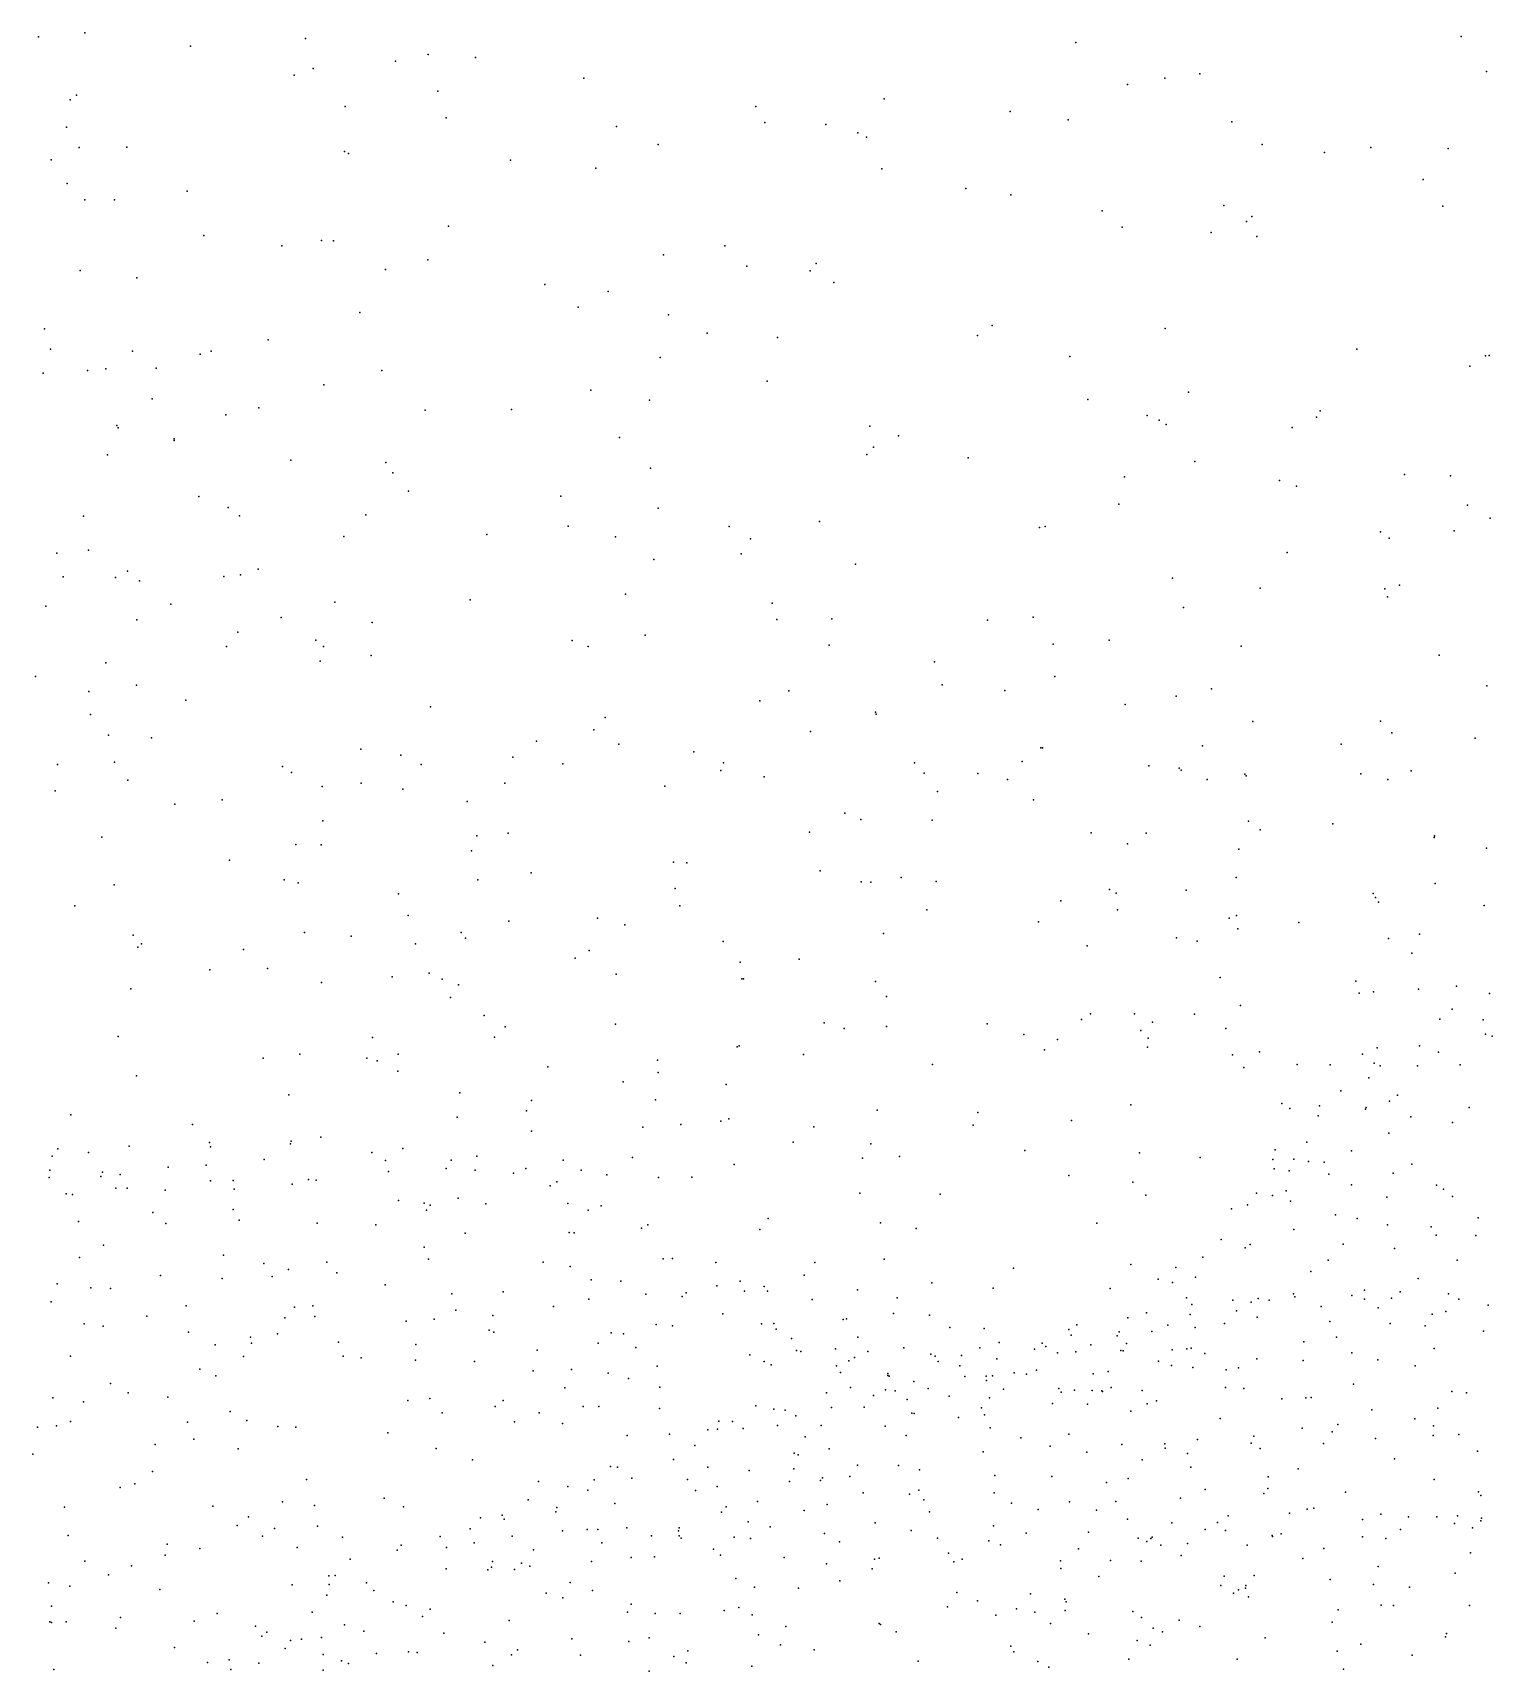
# Model space of a CAD drawing. Header units: metres. Extents: x -25 to 25, y -27.8 to 27.8.
# Drawn here: x 1.357 to 2.903, y 1.75 to 3.487 of the extents above; entities that cross this region are included whole.
import ezdxf

# ---------------------------------------------------------------- set-up
doc = ezdxf.new("R2010")
doc.units = ezdxf.units.M

msp = doc.modelspace()

# ---------------------------------------------------------------- linework, layer by layer
for p in [(1.3628, 3.4824, 1.9425), (1.4117, 3.4866, 21.5244), (1.6457, 3.4804, -24.5991), (2.4616, 3.4762, -4.4607), (2.87, 3.4827, -4.435), (1.5238, 3.4723, 22.4053), (1.741, 3.4565, 27.7124), (1.7756, 3.4636, 18.2947), (1.8258, 3.4605, -23.7421), (1.6337, 3.4418, 27.8795), (1.6539, 3.4488, 22.3235), (1.9406, 3.4386, 18.3605), (2.5558, 3.4384, -25.8697), (2.5932, 3.443, -6.4917), (2.8967, 3.4454, 19.2949), (1.7859, 3.4247, 19.3671), (2.5166, 3.4319, -2.6131), (1.3963, 3.4156, 1.322), (1.4031, 3.4204, 19.2395), (1.6877, 3.4083, 21.7833), (2.1226, 3.4085, -6.5824), (2.2587, 3.4165, -4.167), (1.3925, 3.3864, 1.091), (1.7946, 3.3964, 21.9974), (1.9751, 3.3874, 19.4741), (2.1321, 3.3916, 19.5766), (2.1969, 3.3894, -3.9515), (2.392, 3.4031, -2.7308), (2.4534, 3.3945, 18.4233), (2.6268, 3.3922, 26.3856), (2.2309, 3.3805, -12.3099), (2.2398, 3.3758, -25.6387), (1.3762, 3.3521, 22.3953), (1.4057, 3.3649, 1.4782), (1.4565, 3.3653, 28.1149), (1.6868, 3.3608, 18.1881), (1.6913, 3.3586, -24.8311), (1.8627, 3.3517, -23.3596), (2.0191, 3.3683, -3.4302), (2.6592, 3.3682, -4.427), (2.7252, 3.3596, 19.3967), (2.7742, 3.3651, 18.5399), (2.856, 3.364, -6.4139), (1.9531, 3.3431, -6.5694), (2.2562, 3.3424, 27.2512), (1.3932, 3.3269, -6.2983), (1.5204, 3.3189, 21.6254), (2.3453, 3.3216, 19.5895), (2.8295, 3.3311, -4.381), (1.4117, 3.3095, 1.7032), (1.4432, 3.3096, 17.8368), (2.393, 3.315, -6.5707), (2.6184, 3.3036, 26.5402), (2.8506, 3.3029, 26.4145), (2.4895, 3.298, 26.7293), (2.6424, 3.2866, -12.125), (2.6481, 3.292, -2.5071), (1.538, 3.2719, -24.1211), (1.6627, 3.2664, -6.424), (1.6752, 3.2661, 22.2141), (1.797, 3.2818, 19.2964), (2.5108, 3.2807, 19.5377), (2.605, 3.2748, 18.4521), (2.6536, 3.2706, -6.5071), (1.6205, 3.2607, -12.3275), (2.0247, 3.2511, -3.2831), (2.0897, 3.2609, -3.7361), (1.4068, 3.2348, 0.9427), (1.7303, 3.2358, 27.7613), (1.7752, 3.2459, 21.9231), (2.1132, 3.2394, 18.2931), (2.1804, 3.2344, -6.5864), (2.1866, 3.2422, 19.5552), (1.4668, 3.2267, -24.5485), (1.899, 3.2199, -25.1717), (2.2053, 3.2218, -2.8438), (1.9345, 3.1958, 27.558), (1.9664, 3.2124, 18.2317), (1.7032, 3.1901, 19.1737), (2.0303, 3.1876, -3.5725), (1.3692, 3.1727, 22.3893), (1.606, 3.1612, 17.9559), (2.0712, 3.1683, 19.4235), (2.1457, 3.1636, 27.3946), (2.3574, 3.1657, 19.5683), (2.3732, 3.1763, -12.2656), (2.5563, 3.1731, 26.7902), (1.3753, 3.1511, 19.0772), (1.4624, 3.149, 21.5382), (1.534, 3.1458, -6.3153), (1.5456, 3.149, 22.325), (2.4552, 3.1435, -4.3065), (2.7594, 3.1514, 18.5222), (2.8956, 3.1442, 26.6373), (2.8995, 3.1446, -2.4502), (1.3676, 3.1258, -0.4253), (1.4145, 3.1287, 17.5567), (1.4341, 3.1303, 1.4799), (1.4873, 3.1312, -24.7786), (1.7265, 3.1288, 22.0231), (2.0214, 3.1423, -25.3398), (2.879, 3.1333, -6.9581), (1.6651, 3.1133, 21.7554), (2.1346, 3.1173, -3.8394), (1.4833, 3.0986, 1.0832), (1.9478, 3.1077, 19.2587), (2.0099, 3.0973, -3.1465), (2.4744, 3.098, 26.9711), (2.5812, 3.1056, -2.4275), (1.5611, 3.0815, 17.7922), (1.5961, 3.0891, 27.9423), (1.7723, 3.0867, 19.0778), (1.8638, 3.0874, 18.0995), (2.5372, 3.0808, 18.3876), (2.5501, 3.076, -6.5469), (2.7165, 3.0793, 19.4499), (2.7207, 3.0859, -4.3461), (1.4459, 3.0702, 0.8797), (1.4473, 3.0678, 18.9448), (1.5065, 3.0564, -12.3785), (1.9784, 3.0575, -12.3664), (2.2434, 3.0697, -4.0682), (2.274, 3.0593, 27.2972), (2.5574, 3.0715, -12.2259), (2.691, 3.0684, -26.016), (1.4358, 3.0393, 1.6412), (1.5065, 3.0543, 1.2845), (2.2403, 3.0397, 18.1725), (2.2475, 3.0474, -6.5593), (1.6301, 3.0338, 18.9106), (1.7307, 3.0313, -23.3454), (2.0111, 3.0253, -2.9992), (2.3475, 3.036, -2.4884), (2.5876, 3.0321, 26.8723), (1.7383, 3.0201, 27.7752), (2.5134, 3.0159, 19.549), (2.6775, 3.0122, -2.3288), (2.6956, 3.0062, -6.5223), (2.8099, 3.0185, 24.135), (2.8585, 3.0169, 26.7537), (1.5327, 2.995, 17.5811), (1.7547, 3.0007, 17.9052), (1.9162, 2.9955, 19.0406), (2.5072, 2.987, -4.2807), (1.4106, 2.9742, -22.7856), (1.5636, 2.9834, 22.2908), (1.5756, 2.9748, -6.2617), (1.7095, 2.9756, -6.3545), (2.0191, 2.9829, 18.056), (2.8767, 2.986, 18.602), (2.9008, 2.972, -12.1684), (1.6863, 2.9526, 21.8759), (1.8378, 2.955, 27.6724), (1.924, 2.9638, -6.4577), (1.9741, 2.9524, -3.2087), (2.0946, 2.9632, -3.7339), (2.1901, 2.9686, -2.5764), (2.4232, 2.9622, -2.3558), (2.4291, 2.9635, -25.852), (2.7844, 2.9576, -6.829), (2.8625, 2.9586, -2.3062), (1.3822, 2.935, -0.3355), (1.4157, 2.9381, 21.4744), (2.1171, 2.9504, -6.5142), (2.6854, 2.9359, 23.8136), (2.7935, 2.9509, 24.3207), (1.5953, 2.918, 1.3102), (2.0148, 2.9283, -2.804), (2.1071, 2.9343, 19.1264), (2.2281, 2.9233, 19.3174), (1.389, 2.91, 1.5406), (1.4443, 2.9091, -23.8752), (1.4571, 2.9159, 0.7558), (1.4697, 2.9058, -6.1633), (1.559, 2.9103, 21.6213), (1.5768, 2.912, 1.0044), (2.564, 2.9086, 18.3367), (2.8045, 2.9012, 24.4688), (1.6767, 2.8832, 18.765), (1.8202, 2.8857, 18.8312), (1.9847, 2.8916, 18.947), (2.657, 2.8978, 24.1005), (2.789, 2.8971, 19.4859), (2.7917, 2.8888, -7.3726), (1.3707, 2.8789, -0.0916), (1.5031, 2.8811, 28.0195), (1.6198, 2.8669, 22.123), (2.1401, 2.8821, 17.9773), (2.2033, 2.8654, -3.9188), (2.4165, 2.8674, 19.456), (2.5756, 2.8776, 19.5103), (1.4669, 2.8644, 18.7141), (1.5738, 2.8512, -23.5596), (1.7162, 2.8617, 17.6433), (2.0056, 2.8481, -3.4424), (2.1449, 2.8646, 27.4125), (2.3682, 2.864, -6.511), (1.562, 2.8362, 17.5431), (1.6564, 2.843, -22.7114), (1.6646, 2.836, 27.8421), (1.9281, 2.8425, 17.808), (1.945, 2.836, -3.0361), (2.2004, 2.8377, -2.3943), (2.4378, 2.8385, -2.2271), (2.497, 2.8427, -4.2146), (2.6367, 2.8366, -4.2916), (1.434, 2.8188, 22.1723), (1.6611, 2.8206, -6.2537), (1.7152, 2.8266, -23.2046), (2.312, 2.8199, 18.0025), (2.8467, 2.8268, 18.5546), (1.3596, 2.8043, -0.4924), (2.4393, 2.8043, 18.1204), (1.4162, 2.7886, 21.735), (1.4665, 2.7953, -22.5548), (1.519, 2.7794, 0.6615), (2.1578, 2.7891, 18.9651), (2.32, 2.7955, 19.1875), (2.3865, 2.7896, -4.1154), (2.568, 2.7834, 26.9945), (2.6053, 2.7914, -2.13), (2.897, 2.7945, -4.3057), (1.4179, 2.7642, 0.4001), (1.778, 2.7722, 1.2204), (2.1268, 2.7784, -25.4114), (2.2493, 2.7667, -6.452), (2.2501, 2.7643, -2.2655), (2.5139, 2.7747, -6.4923), (1.9512, 2.748, -3.2563), (1.9629, 2.7609, -2.6003), (2.1805, 2.746, -12.4512), (2.6491, 2.7568, 18.3641), (2.7845, 2.7571, -6.5315), (2.7966, 2.7445, -2.0542), (1.437, 2.7422, 0.0049), (1.4824, 2.7394, 18.6206), (1.7044, 2.7272, 18.6503), (1.8902, 2.7357, -12.5457), (1.9774, 2.7326, 17.6349), (2.4246, 2.7289, 19.2934), (2.4265, 2.7286, -25.7446), (2.596, 2.731, -25.8815), (2.7428, 2.7326, 24.5423), (2.8846, 2.7391, 1.4238), (1.3828, 2.7112, -23.9307), (1.4432, 2.7135, -0.3478), (1.7467, 2.7209, 27.7262), (1.7681, 2.7112, -22.9176), (1.8654, 2.719, 1.6778), (1.9181, 2.7119, 1.8389), (2.0571, 2.7245, 27.4739), (2.0884, 2.7127, -3.685), (2.2907, 2.713, 1.8383), (2.4048, 2.7142, 27.1315), (2.539, 2.7097, 19.4266), (1.4574, 2.6945, 1.2002), (1.6214, 2.7089, -23.3997), (1.6309, 2.7027, 1.7166), (2.0855, 2.7048, 1.9645), (2.1315, 2.698, 1.5166), (2.3009, 2.702, 1.6), (2.3577, 2.7016, 17.8673), (2.3894, 2.6952, -6.4426), (2.5713, 2.7071, 1.6368), (2.5734, 2.7051, 1.4715), (2.6009, 2.6952, 23.7705), (2.6406, 2.7007, -6.8864), (2.6422, 2.6989, 1.2753), (2.7636, 2.7012, 1.5923), (2.7921, 2.6952, 18.477), (2.817, 2.7042, 1.2575), (1.3804, 2.6832, -24.8468), (1.6634, 2.6877, 0.758), (1.7045, 2.6914, -25.1115), (1.7488, 2.685, 1.8495), (1.8569, 2.6914, 18.6858), (2.0263, 2.6882, 1.28), (2.3152, 2.6824, 1.4345), (1.5073, 2.6691, -0.1805), (1.5575, 2.6736, 27.9019), (1.817, 2.6717, 0.9429), (2.2168, 2.6595, 2.1368), (2.417, 2.6738, 1.9394), (1.6641, 2.6515, 1.5565), (2.2339, 2.6529, 27.3035), (2.3094, 2.652, 18.9582), (2.6447, 2.6509, 24.4377), (2.6569, 2.642, 1.7875), (2.7338, 2.6481, -6.6594), (1.4297, 2.6339, -6.151), (1.6354, 2.6262, -22.4003), (1.6622, 2.626, 1.343), (1.8271, 2.6354, 27.6239), (1.8602, 2.6383, 2.0013), (2.1796, 2.6393, 18.8375), (2.4781, 2.6387, 24.1883), (2.5166, 2.6269, 18.0359), (2.5362, 2.6382, -12.4545), (2.8413, 2.6338, 23.8325), (2.8415, 2.6355, -12.5128), (2.8969, 2.6224, -7.6889), (1.565, 2.6098, 0.1672), (1.8216, 2.6195, -6.3128), (2.0355, 2.6075, 18.7209), (2.0497, 2.607, 2.1881), (2.6344, 2.6214, -7.39), (1.623, 2.589, 1.1603), (1.8283, 2.5887, 0.7753), (1.8846, 2.5962, 17.5231), (2.1909, 2.5985, 2.2946), (2.2768, 2.5912, 17.6147), (2.6314, 2.5913, 18.2198), (1.443, 2.5834, -12.6928), (1.6378, 2.5858, 0.4725), (1.7441, 2.5741, 0.6046), (2.0371, 2.5796, -12.6711), (2.2343, 2.5866, -2.1512), (2.2444, 2.5863, 1.1016), (2.3139, 2.5871, -25.4865), (2.4973, 2.5787, 23.9299), (2.5045, 2.5746, 19.1116), (2.5784, 2.5778, 26.9982), (2.7768, 2.5742, 19.5674), (2.8423, 2.5849, 24.5585), (1.4014, 2.5612, 27.9583), (2.0423, 2.5614, -3.6266), (2.3037, 2.5571, -6.4092), (2.4458, 2.5667, 2.1204), (2.506, 2.557, 17.8633), (2.7793, 2.57, -4.2337), (2.7824, 2.5653, -1.8533), (2.8943, 2.5615, 26.9199), (1.7545, 2.5509, 1.4409), (1.861, 2.545, -25.1403), (1.9551, 2.5482, 27.4893), (1.9839, 2.5411, -2.3964), (2.4222, 2.5442, 18.9525), (2.624, 2.5483, 1.9441), (2.632, 2.5511, -6.4605), (2.6332, 2.5369, 19.456), (2.6978, 2.5436, 23.8428), (1.4629, 2.5301, 18.5388), (1.472, 2.5209, 0.9028), (1.6445, 2.5329, 18.547), (1.6941, 2.5293, 17.4691), (1.762, 2.5211, 0.3064), (1.8105, 2.5332, -2.6402), (1.8152, 2.527, -22.6418), (2.088, 2.5234, 0.8519), (2.2579, 2.5321, 2.4776), (2.4738, 2.5188, 24.3046), (2.5684, 2.5275, -4.1622), (2.5901, 2.524, -1.8178), (2.793, 2.5266, -6.4974), (2.8256, 2.5313, 18.3875), (1.4679, 2.5175, 17.5274), (1.58, 2.5149, -0.29), (1.9314, 2.5058, -6.3413), (1.9463, 2.5138, 2.2643), (2.106, 2.5016, 2.4353), (2.1686, 2.5046, -25.2699), (2.8177, 2.511, -12.7101), (1.5443, 2.4934, -23.5156), (1.6053, 2.4948, -6.245), (1.7375, 2.486, 1.907), (1.7765, 2.4899, -22.8829), (1.7903, 2.4837, -3.061), (1.9749, 2.4887, 0.5199), (2.108, 2.4838, -3.7464), (2.1097, 2.4839, -2.2467), (2.6146, 2.4853, 19.2133), (1.4607, 2.4733, -0.5289), (1.6624, 2.4801, 1.0525), (1.8077, 2.4775, 1.2838), (2.2494, 2.481, -12.6745), (2.7583, 2.4813, -25.7796), (2.7618, 2.4686, 26.9407), (2.7769, 2.4703, -6.5032), (2.8248, 2.4731, 1.8526), (2.8648, 2.4762, -10.731), (2.9, 2.4685, -10.5287), (1.7993, 2.4643, -0.0452), (2.261, 2.4652, 18.7342), (2.6362, 2.4557, -6.7554), (2.8603, 2.4518, -10.608), (1.8349, 2.4451, 1.707), (1.8571, 2.4332, 17.4786), (1.9741, 2.436, -3.4923), (2.195, 2.4372, -6.4051), (2.2161, 2.4312, 27.2268), (2.261, 2.4333, -2.0359), (2.3679, 2.4362, -1.9197), (2.4677, 2.4408, 1.0461), (2.4772, 2.447, 24.1013), (2.5239, 2.4467, 17.6469), (2.543, 2.4381, 18.93), (2.5873, 2.4465, -12.6872), (2.6207, 2.4313, 17.9246), (2.8474, 2.4413, -10.9465), (2.8933, 2.4404, 19.5716), (1.4471, 2.4228, -6.2769), (1.7166, 2.4218, -2.9134), (1.8459, 2.4222, -2.5152), (2.4066, 2.425, -4.0634), (2.4423, 2.4198, 18.7989), (2.5304, 2.4292, -6.4318), (2.5383, 2.4211, -7.1046), (2.8956, 2.4254, -10.4614), (2.9028, 2.4231, -11.1187), (1.6006, 2.3997, -24.9485), (1.6396, 2.404, 27.648), (1.7105, 2.3998, -6.3605), (1.7215, 2.3969, -0.2764), (1.7439, 2.4041, -2.7067), (2.0185, 2.3979, -3.6358), (2.103, 2.4118, -12.8906), (2.1051, 2.4128, 0.4773), (2.1731, 2.4039, 0.661), (2.4285, 2.4086, 27.0149), (2.5377, 2.4116, 2.2923), (2.6275, 2.4035, 1.2265), (2.6561, 2.4065, 2.0934), (2.7653, 2.404, 18.188), (2.781, 2.4107, -10.7267), (2.8256, 2.413, -10.5471), (2.846, 2.4061, -7.7063), (1.4665, 2.381, -23.7736), (1.7434, 2.3859, -12.973), (1.9023, 2.3908, 1.1872), (2.0193, 2.3848, 1.4382), (2.31, 2.3932, 0.9206), (2.6395, 2.39, -4.1392), (2.6963, 2.3931, -12.8631), (2.731, 2.3929, -1.6751), (2.7722, 2.3791, -10.6085), (2.7776, 2.3945, -10.8515), (2.784, 2.3917, -10.9359), (2.8237, 2.3916, -11.0321), (2.8688, 2.3928, -13.2926), (1.8091, 2.363, -3.2697), (1.982, 2.3749, -0.0543), (2.0914, 2.3721, 0.077), (2.7426, 2.3653, 19.2552), (1.6281, 2.3609, -22.2783), (1.8851, 2.3551, 27.4448), (2.0165, 2.3556, -2.3412), (2.2512, 2.3447, -3.937), (2.5198, 2.3505, 24.2825), (2.68, 2.3519, 1.3932), (2.6885, 2.3464, -13.1873), (2.72, 2.3494, -10.7523), (2.7684, 2.3457, -10.505), (2.7694, 2.3477, -11.0221), (2.7941, 2.3543, 1.5623), (2.8024, 2.3606, 19.4395), (2.8783, 2.3474, -11.2255), (1.3971, 2.3398, 17.5801), (1.526, 2.3296, 18.5143), (1.8064, 2.3374, 1.0204), (1.8798, 2.344, 18.5417), (2.0432, 2.3295, 1.6125), (2.0855, 2.333, 1.1693), (2.0941, 2.3354, 27.2821), (2.3531, 2.3287, -13.1687), (2.3579, 2.3424, 1.2434), (2.4571, 2.3338, -12.9726), (2.7184, 2.3388, -10.8229), (2.8165, 2.3378, -11.1483), (2.8609, 2.3318, -10.3725), (1.5438, 2.3106, -10.2757), (1.6303, 2.3118, 0.8548), (1.662, 2.3161, -10.2713), (1.8852, 2.3224, -13.1634), (2.0029, 2.3267, 17.5192), (2.1622, 2.3108, -6.5104), (2.1842, 2.3269, 1.5239), (2.7063, 2.3109, -10.9321), (2.7933, 2.3202, -10.4404), (1.3774, 2.296, -10.2484), (1.3831, 2.3036, 0.6809), (1.4156, 2.2999, -10.113), (1.4589, 2.3065, -10.2683), (1.545, 2.306, -10.1083), (1.6017, 2.2926, -10.0467), (1.6298, 2.3091, -10.177), (1.716, 2.2997, -10.3715), (1.7486, 2.304, -10.2418), (1.827, 2.296, -10.3067), (1.9919, 2.2946, 1.771), (2.2357, 2.2939, -13.3869), (2.2444, 2.3089, 27.1035), (2.2749, 2.2957, 0.4505), (2.4078, 2.3019, 2.57), (2.5291, 2.2995, -1.6271), (2.5933, 2.2947, -25.3992), (2.6704, 2.2925, -10.7522), (2.6727, 2.3028, 24.3752), (2.6925, 2.2928, 24.1282), (2.7537, 2.3018, -11.0956), (1.3747, 2.2812, -10.3698), (1.4306, 2.2789, -6.4479), (1.4492, 2.2766, -13.1575), (1.5002, 2.2842, -10.0053), (1.5403, 2.2866, -10.411), (1.7304, 2.2914, -10.0722), (1.7334, 2.2799, -10.4478), (1.7948, 2.283, -10.3888), (1.7998, 2.2916, -10.1926), (1.8254, 2.2812, -10.0959), (1.8658, 2.2779, -10.1572), (1.879, 2.283, 1.9664), (1.9187, 2.2919, -25.016), (1.9375, 2.2811, 2.2373), (1.9648, 2.2762, -0.2596), (2.0997, 2.2873, -0.1378), (2.4544, 2.2755, 1.4915), (2.6719, 2.2827, 17.6296), (2.6877, 2.2805, -10.5629), (2.708, 2.2905, 17.7833), (2.7248, 2.2895, -10.4903), (2.7298, 2.2768, 26.9046), (2.7978, 2.278, 18.9019), (2.8178, 2.2875, 2.0214), (1.3741, 2.2732, -9.9794), (1.4289, 2.2743, -10.4264), (1.4448, 2.2619, -23.9605), (1.4568, 2.2621, -9.898), (1.4968, 2.26, -10.5146), (1.545, 2.2698, -0.6428), (1.569, 2.2703, -10.4899), (1.57, 2.261, -9.9251), (1.6315, 2.2662, -9.9601), (1.6488, 2.2712, -6.4977), (1.6569, 2.2706, -10.5145), (1.9047, 2.2646, -10.0893), (1.912, 2.2689, -10.3443), (2.0194, 2.2734, -13.3745), (2.055, 2.2738, -3.7487), (2.5222, 2.2685, 18.6034), (2.6845, 2.2593, 2.3092), (2.7536, 2.2657, -11.175), (2.8439, 2.2653, 24.1008), (2.8511, 2.2609, 19.0552), (1.3919, 2.2562, -9.8662), (1.3988, 2.2553, -10.4899), (1.7443, 2.2489, -9.9552), (1.7713, 2.2462, -10.533), (1.7778, 2.2441, -0.4409), (1.8075, 2.2513, -10.0087), (1.8367, 2.2454, -3.4285), (1.9234, 2.2459, -10.4116), (1.9587, 2.2434, -6.5965), (2.233, 2.2569, 17.5565), (2.3179, 2.2557, -6.5403), (2.5359, 2.2547, 26.9222), (2.6265, 2.2401, -10.7098), (2.6436, 2.2443, -10.617), (2.6532, 2.2567, -10.8928), (2.67, 2.2542, -10.9833), (2.6891, 2.2482, 1.6329), (2.7913, 2.2527, -4.0771), (2.8609, 2.2533, -6.4542), (1.4053, 2.2269, -9.7897), (1.4838, 2.2363, -24.6274), (1.4977, 2.2245, -9.8105), (1.5691, 2.2393, -10.5589), (1.5754, 2.2283, -9.8364), (1.658, 2.225, -3.1406), (1.7202, 2.2231, -24.8697), (1.7738, 2.2386, -22.8846), (1.9449, 2.2387, 0.9192), (2.0084, 2.2233, -10.3212), (2.1356, 2.23, 1.7976), (2.2549, 2.2255, -1.9273), (2.484, 2.2251, 1.6709), (2.7367, 2.2339, -6.5214), (2.7597, 2.2298, -1.5632), (2.7918, 2.2232, -10.3132), (2.888, 2.2308, -11.4078), (1.8148, 2.2145, -9.9081), (1.9249, 2.2151, -9.993), (1.9301, 2.2149, -10.5194), (2.0016, 2.2196, -10.1637), (2.127, 2.2181, 2.3859), (2.2924, 2.2194, -0.0616), (2.6158, 2.2076, -10.9477), (2.6928, 2.2184, -11.136), (2.838, 2.2211, -11.3594), (2.8434, 2.2122, 17.9711), (2.8854, 2.212, -10.223), (1.4061, 2.1885, -9.7084), (1.4317, 2.2015, -10.6046), (1.5588, 2.1911, -10.6337), (1.7713, 2.1997, -9.8445), (2.5961, 2.1891, -10.6124), (2.641, 2.1988, -11.0405), (2.6462, 2.2022, -13.5008), (2.7449, 2.2028, -11.2464), (2.7994, 2.1983, -25.4423), (1.6014, 2.1823, -6.6534), (1.6277, 2.176, -9.743), (1.6682, 2.1837, -10.6525), (1.6787, 2.1723, 18.5008), (1.7758, 2.1868, -10.6227), (1.8975, 2.1838, -10.5919), (1.9261, 2.1792, -9.9055), (2.0245, 2.187, 18.5068), (2.0344, 2.1877, -10.0675), (2.0802, 2.1832, -10.3293), (2.1852, 2.1833, -25.0372), (2.2585, 2.1867, -0.2099), (2.3957, 2.1772, 17.547), (2.5201, 2.1812, 18.4452), (2.5678, 2.178, 1.8278), (2.7107, 2.1736, -10.3539), (2.7289, 2.1856, 2.1322), (2.8655, 2.1859, 24.356), (1.3824, 2.1608, -21.8821), (1.4181, 2.1566, 0.6369), (1.439, 2.1559, -9.6327), (1.4921, 2.1696, -10.6624), (1.5573, 2.1663, -9.6942), (1.6103, 2.1684, 27.5679), (1.7299, 2.1596, -9.7339), (1.9484, 2.1648, -0.4531), (1.9796, 2.1635, 27.3008), (2.0813, 2.1586, -10.0243), (2.1061, 2.1634, 0.7706), (2.1315, 2.1577, -10.1792), (2.1738, 2.17, -3.9166), (2.2303, 2.1544, 1.9177), (2.3091, 2.1617, 18.4346), (2.3741, 2.156, 0.2905), (2.4981, 2.1557, -4.044), (2.549, 2.1656, -7.1115), (2.5642, 2.162, -10.6773), (2.5885, 2.1678, -10.5366), (2.7676, 2.1539, -12.8842), (2.8245, 2.1664, 17.7412), (1.376, 2.1417, -10.713), (1.5192, 2.1374, -10.7263), (1.6533, 2.1372, -10.7307), (1.8006, 2.1502, -9.7406), (1.855, 2.1523, 18.5042), (1.9084, 2.1365, -6.7433), (1.9457, 2.1444, -10.6311), (2.0061, 2.1497, -9.884), (2.0448, 2.1473, -10.5549), (2.0488, 2.1513, -9.9473), (2.1106, 2.153, -10.4377), (2.1352, 2.1528, -10.1088), (2.1822, 2.1441, 27.0602), (2.2725, 2.146, -1.7635), (2.579, 2.1458, -10.99), (2.5845, 2.1389, -12.9325), (2.6281, 2.1432, -11.1334), (2.6473, 2.1412, -10.396), (2.655, 2.1452, -12.875), (2.6666, 2.1433, -13.0692), (2.6923, 2.1502, -11.2409), (2.6938, 2.147, -12.945), (2.7217, 2.1365, -12.7555), (2.7541, 2.1483, -13.1128), (2.7674, 2.1445, 18.4907), (2.7962, 2.1456, -12.8172), (2.8052, 2.1523, -11.4043), (2.8565, 2.1502, -12.9086), (2.8673, 2.1446, -12.8313), (2.8985, 2.1379, 18.6202), (1.4776, 2.1265, -9.5768), (1.6238, 2.1247, -23.4308), (1.6338, 2.1358, -9.6346), (1.6555, 2.1262, -23.2126), (1.7521, 2.121, 17.4599), (1.7819, 2.1233, -9.6506), (1.8047, 2.1326, -0.634), (1.8442, 2.1271, -9.6885), (2.0879, 2.129, -9.8918), (2.1416, 2.1188, -9.95), (2.2153, 2.1229, -10.2465), (2.2189, 2.1237, -10.3305), (2.2686, 2.1292, -0.3719), (2.3066, 2.1273, -6.7276), (2.5167, 2.1247, -12.9959), (2.5364, 2.1299, -12.8202), (2.5829, 2.1281, -13.1223), (2.6193, 2.1188, -12.6533), (2.632, 2.1322, -12.7729), (2.6538, 2.1253, 2.0001), (2.7308, 2.1209, -12.6378), (2.782, 2.1353, -10.2404), (2.7946, 2.1186, -13.2526), (2.8392, 2.1285, -13.1906), (2.8537, 2.1314, -12.7083), (1.411, 2.1183, -9.5354), (1.4313, 2.1159, -10.7615), (1.5216, 2.1093, -24.387), (1.5872, 2.104, -0.7763), (1.6158, 2.1076, -9.5713), (1.8402, 2.1114, 27.4031), (1.8453, 2.1095, -10.7398), (1.9695, 2.1089, -9.7196), (1.9825, 2.1076, -0.5929), (2.0171, 2.1177, -10.6344), (2.0345, 2.1161, -9.7985), (2.1288, 2.1183, -10.559), (2.1443, 2.1126, 2.1454), (2.1606, 2.1028, -6.7817), (2.2306, 2.1043, -10.4882), (2.3283, 2.1145, -3.9768), (2.3645, 2.1132, -1.47), (2.4544, 2.1124, -12.8199), (2.4568, 2.1061, -12.7061), (2.4627, 2.1173, -12.8996), (2.5056, 2.1057, -12.6316), (2.5077, 2.1098, -10.8706), (2.5423, 2.11, -10.4986), (2.559, 2.1168, 26.8429), (2.588, 2.1143, -1.3485), (2.7377, 2.1042, -12.5647), (2.8318, 2.1162, -11.4744), (2.8935, 2.1106, -12.6099), (1.3967, 2.084, -9.4515), (1.5499, 2.096, -9.5288), (1.5883, 2.0979, -10.7755), (1.6805, 2.0987, -2.5538), (1.6855, 2.0841, -9.5355), (1.7624, 2.0964, -10.765), (1.891, 2.0904, -9.6177), (1.9555, 2.0979, -10.7205), (1.9956, 2.0931, -2.2997), (2.1162, 2.0856, 17.5364), (2.1656, 2.0901, -9.8738), (2.1702, 2.0888, -0.603), (2.2072, 2.0919, -10.5628), (2.2414, 2.0891, -10.0468), (2.2795, 2.0928, -10.2177), (2.308, 2.086, -10.3372), (2.3127, 2.084, -12.853), (2.3404, 2.0848, -12.6473), (2.3601, 2.0928, -12.7456), (2.3804, 2.0986, -12.9074), (2.4178, 2.0915, -0.2194), (2.4259, 2.0977, -12.9858), (2.43, 2.0942, -12.6292), (2.4422, 2.0876, -10.7061), (2.4616, 2.0886, -13.1291), (2.4777, 2.0959, -10.6248), (2.5094, 2.0899, -1.1835), (2.5117, 2.0896, -13.1864), (2.5152, 2.0976, -10.9428), (2.5636, 2.0907, -11.0626), (2.5792, 2.0918, -12.5245), (2.584, 2.0924, -13.2623), (2.5985, 2.087, -6.8143), (2.7032, 2.0992, -11.319), (2.7542, 2.0875, -12.49), (2.8414, 2.0922, -12.5276), (1.5335, 2.0702, -23.919), (1.5798, 2.0838, -2.6906), (1.7047, 2.0824, -3.3994), (1.7622, 2.0799, -9.5534), (1.8245, 2.0783, -3.5702), (1.8869, 2.0684, -10.779), (1.9275, 2.0699, -3.7089), (2.0183, 2.0734, -9.663), (2.1315, 2.0784, -10.6496), (2.1388, 2.0748, -2.1022), (2.2081, 2.0737, -0.7664), (2.2125, 2.0667, -1.9117), (2.2212, 2.0791, -9.9704), (2.2272, 2.0827, -13.4808), (2.3159, 2.0783, -10.4655), (2.3388, 2.0736, 0.5033), (2.3779, 2.0813, -10.5218), (2.42, 2.0693, -10.8095), (2.4961, 2.0678, -1.0041), (2.5493, 2.0788, -12.455), (2.5632, 2.0742, 18.3327), (2.5858, 2.0721, -10.3277), (2.621, 2.0697, -12.4305), (2.6339, 2.0716, -13.3365), (2.6533, 2.0811, -11.2611), (2.7025, 2.0793, -10.2218), (2.7817, 2.0802, -10.1931), (2.821, 2.0736, -13.3517), (1.439, 2.0552, 27.6208), (1.5506, 2.063, -9.4531), (1.9203, 2.0506, -9.5505), (1.9663, 2.0659, -0.7474), (1.9878, 2.0603, 0.7196), (2.0209, 2.0513, -10.7594), (2.2231, 2.0509, -12.8769), (2.2624, 2.0655, -12.6476), (2.2627, 2.0635, -12.7718), (2.2638, 2.0627, -0.9446), (2.2899, 2.057, -12.5406), (2.3053, 2.0498, -10.0152), (2.3442, 2.0625, -10.5803), (2.3667, 2.0628, -10.2097), (2.3672, 2.0584, 2.3375), (2.3734, 2.0632, -0.7824), (2.3965, 2.0664, -0.6204), (2.4094, 2.0648, -12.4616), (2.4436, 2.0499, -6.7639), (2.4802, 2.0654, -10.4193), (2.4991, 2.0507, 2.0698), (2.6201, 2.0508, 2.2647), (2.6396, 2.0497, -10.2095), (2.7557, 2.0544, -12.3913), (1.3781, 2.0398, -9.3903), (1.4106, 2.0356, -0.8412), (1.4577, 2.0453, -13.5709), (1.4998, 2.0405, -3.0286), (1.754, 2.037, 0.7203), (1.7773, 2.0393, -10.8224), (1.8551, 2.037, -9.4949), (2.1977, 2.0453, -12.6275), (2.2474, 2.0422, -1.2647), (2.2601, 2.0485, -10.6666), (2.2703, 2.0472, -13.0377), (2.283, 2.0382, -12.4411), (2.3275, 2.0417, 2.1782), (2.3702, 2.0398, -10.1016), (2.3852, 2.049, -13.1614), (2.4369, 2.0339, -13.2467), (2.4462, 2.0458, -10.2051), (2.4603, 2.0481, -12.389), (2.4739, 2.0331, 17.5193), (2.4791, 2.0476, -10.3516), (2.4891, 2.0473, -0.4133), (2.49, 2.0467, -11.0077), (2.5319, 2.0475, -13.3409), (2.5374, 2.0334, -11.1184), (2.5472, 2.0366, -12.3261), (2.68, 2.0389, -13.3922), (2.7052, 2.0397, 17.4415), (2.7109, 2.0401, -11.4141), (2.8599, 2.0465, -11.5904), (2.8755, 2.0453, -1.5132), (1.3967, 2.0148, -10.8867), (1.5659, 2.0253, 0.6655), (1.5835, 2.0157, -10.8653), (1.7905, 2.0239, -9.4449), (1.8464, 2.0306, -22.7901), (1.867, 2.0145, -10.8412), (1.893, 2.0238, -6.8728), (1.9396, 2.0308, 18.4427), (1.9565, 2.0308, -24.8187), (2.0205, 2.0286, -9.5707), (2.0836, 2.0152, 18.3763), (2.0978, 2.0148, -9.595), (2.1226, 2.0315, -10.7556), (2.1416, 2.028, -9.6627), (2.1539, 2.0269, -12.8141), (2.1649, 2.0208, -12.9356), (2.203, 2.0296, -9.7613), (2.2375, 2.0299, -1.4423), (2.2881, 2.0237, -9.8779), (2.2905, 2.0231, -13.1301), (2.3375, 2.0189, -9.9602), (2.3616, 2.0294, -12.3673), (2.3648, 2.0218, -10.8226), (2.5198, 2.0256, -10.2535), (2.6146, 2.0181, -12.2842), (2.7754, 2.027, -25.2983), (2.8209, 2.0177, -7.7609), (2.8453, 2.029, -13.4108), (1.3617, 2.0088, 17.6118), (1.3818, 2.0102, -21.5833), (1.5205, 2.0139, -3.1951), (1.6162, 2.0096, 17.4591), (1.6353, 2.0089, -9.3898), (1.733, 2.0027, -23.0242), (1.918, 2.0128, -9.4706), (1.9864, 1.9998, 27.2128), (2.0313, 2.0014, -0.9585), (2.0718, 2.0058, -12.7111), (2.0821, 2.0065, -12.6146), (2.1091, 2.0074, -12.8823), (2.1455, 2.0107, -12.4875), (2.1748, 1.9984, 26.9772), (2.1919, 2.0105, -12.4311), (2.2596, 2.01, -12.3772), (2.2821, 1.9999, -9.8039), (2.3708, 2.0082, 18.2801), (2.4034, 1.9976, -10.0207), (2.4543, 2.0015, -10.1267), (2.6501, 1.9992, -11.382), (2.7015, 2.0076, -12.2707), (2.7333, 2.0038, -13.4528), (2.7391, 2.0116, -1.2769), (2.8401, 2.0001, -3.884), (2.8406, 2.0102, -12.3129), (2.8675, 2.001, 18.4155), (1.3567, 1.98, -9.3146), (1.4864, 1.9905, -10.895), (1.5274, 1.9959, 18.5094), (1.5743, 1.9859, -9.3508), (1.7841, 1.986, -2.4319), (2.0579, 1.9892, -12.8238), (2.1633, 1.9812, -12.3739), (2.2002, 1.9858, -13.0986), (2.3636, 1.9825, -12.2325), (2.4346, 1.9887, -12.2273), (2.4735, 1.9821, -13.3887), (2.5105, 1.9904, -12.2121), (2.5559, 1.991, -13.4331), (2.5565, 1.9864, -13.6166), (2.58, 1.981, -11.2847), (2.5907, 1.9956, -6.7126), (2.6474, 1.9917, -12.2193), (2.657, 1.986, -1.0794), (2.7239, 1.9913, -11.4887), (2.779, 1.9968, -12.2554), (2.8871, 1.9833, -12.2643), (1.8224, 1.9742, -10.8901), (1.9689, 1.9671, -9.421), (1.9763, 1.9663, -12.674), (2.0353, 1.9745, -12.5386), (2.0719, 1.9664, -9.4817), (2.1158, 1.9628, -13.017), (2.1629, 1.9645, -10.8565), (2.1675, 1.9793, -6.9084), (2.2303, 1.9686, -12.289), (2.2739, 1.9683, -9.7084), (2.2961, 1.9636, -12.2266), (2.5319, 1.9741, -10.1656), (2.5834, 1.9663, -0.652), (2.6974, 1.9647, -12.1705), (2.7992, 1.9751, -11.6025), (1.4647, 1.9486, -9.2935), (1.4836, 1.9617, -2.859), (1.6465, 1.9533, -10.9267), (1.8924, 1.9513, -9.3518), (1.9234, 1.9459, -12.6134), (1.9515, 1.9531, -10.903), (1.9914, 1.9548, -12.8552), (2.0504, 1.9533, -12.9622), (2.0817, 1.9458, -12.3323), (2.1584, 1.9511, -12.286), (2.1912, 1.9524, -9.5615), (2.1932, 1.9551, -1.6363), (2.2222, 1.9564, 18.2825), (2.3759, 1.9574, -10.9949), (2.4363, 1.9565, -9.9465), (2.4943, 1.9501, -12.1278), (2.517, 1.9542, -11.2167), (2.6654, 1.9561, 26.7553), (2.8412, 1.9532, -10.0524), (1.4492, 1.9448, -21.9404), (1.6211, 1.9297, -0.8775), (1.729, 1.9335, -10.9427), (1.8816, 1.9319, -12.7278), (1.9448, 1.9419, -12.4929), (1.9733, 1.928, 17.4894), (2.0588, 1.9416, -9.4149), (2.1244, 1.9301, 0.5348), (2.2364, 1.9392, -13.2445), (2.2855, 1.9377, -10.957), (2.2954, 1.942, -13.3097), (2.3007, 1.9318, -12.1305), (2.375, 1.9393, -12.1257), (2.3935, 1.9282, -9.7471), (2.4551, 1.9296, -9.8581), (2.5042, 1.9299, -13.4827), (2.5727, 1.9336, -6.9808), (2.5988, 1.9427, -12.0962), (2.6607, 1.9383, -11.4668), (2.6652, 1.9438, -13.5215), (2.7473, 1.9399, -10.0808), (2.8884, 1.9401, -12.1489), (2.8908, 1.9362, -11.8857), (1.3904, 1.924, -11.0011), (1.5475, 1.9249, -9.2738), (1.5854, 1.9139, 27.5296), (1.6553, 1.9257, -9.2742), (1.7495, 1.9242, -9.2818), (1.8311, 1.9127, -12.5862), (1.8541, 1.9154, -12.5093), (1.8562, 1.9112, -12.8615), (1.9108, 1.919, -12.4076), (1.912, 1.9238, -12.9111), (2.0863, 1.9188, -13.13), (2.0911, 1.9243, -12.2328), (2.1739, 1.9206, -9.4415), (2.1981, 1.9267, -12.1705), (2.3067, 1.9191, -9.5854), (2.4218, 1.9215, -13.4322), (2.4836, 1.9208, -12.0383), (2.5166, 1.9113, 26.739), (2.6231, 1.9147, -12.0033), (2.6881, 1.9177, -10.0395), (2.7069, 1.9218, 18.2428), (2.714, 1.9229, -12.0454), (2.7654, 1.911, -6.6375), (2.7847, 1.9166, -11.9892), (2.8142, 1.9138, -13.5563), (2.8442, 1.9138, -11.7702), (2.866, 1.9148, -12.0464), (2.8915, 1.9123, -13.727), (1.3941, 1.8941, -9.2232), (1.5733, 1.9044, -22.2355), (1.5999, 1.8931, -2.5138), (1.6126, 1.9012, -3.5086), (1.6582, 1.9038, -6.9608), (1.7883, 1.893, -9.2219), (1.8199, 1.9009, -12.7991), (1.8645, 1.8932, -10.9792), (1.918, 1.899, -13.0042), (1.9441, 1.9004, -10.9818), (1.9554, 1.9002, -12.2916), (1.9861, 1.902, -13.4532), (2.0121, 1.8935, -2.1387), (2.0408, 1.8988, -10.9822), (2.0416, 1.902, 27.0994), (2.0416, 1.8935, -9.2858), (2.1144, 1.9083, -10.9646), (2.1379, 1.9033, -9.3742), (2.1956, 1.8959, -13.2958), (2.249, 1.9073, -9.479), (2.2874, 1.8994, 17.5064), (2.3745, 1.9043, 0.3249), (2.4092, 1.8966, -11.1971), (2.475, 1.8976, -9.7574), (2.5634, 1.9074, -9.9516), (2.5986, 1.9003, -13.5514), (2.6118, 1.9076, -10.0185), (2.6201, 1.8993, -6.713), (2.6697, 1.8941, -11.5422), (2.6702, 1.8928, -11.913), (2.6792, 1.8957, -0.7656), (2.8055, 1.9004, -11.88), (2.863, 1.9065, -1.3182), (2.882, 1.9021, -9.9902), (2.8907, 1.9095, -13.552), (1.499, 1.8848, -21.3452), (1.5338, 1.8801, -11.0102), (1.6369, 1.8813, -23.5254), (1.6847, 1.8922, -10.9872), (1.7427, 1.8783, -12.5833), (1.7469, 1.8838, -12.6983), (1.7951, 1.8812, -10.9943), (1.8243, 1.8863, -3.764), (1.8873, 1.8789, 0.5742), (1.9595, 1.8862, -13.0993), (2.0435, 1.8913, -1.2084), (2.0778, 1.8795, -13.21), (2.0998, 1.8923, -12.1539), (2.1171, 1.8909, -1.8814), (2.2113, 1.8872, -11.0226), (2.3151, 1.891, -11.0859), (2.3695, 1.8884, -9.5755), (2.3819, 1.884, -11.9773), (2.4644, 1.8798, -13.5205), (2.5278, 1.8912, 18.1862), (2.5368, 1.8876, -9.822), (2.5412, 1.8908, -11.3551), (2.5426, 1.8922, -6.8594), (2.5517, 1.8838, -25.1432), (2.58, 1.8855, -11.4212), (2.6433, 1.8836, -9.9489), (2.7245, 1.88, -9.9656), (2.7654, 1.8925, -11.7409), (2.7901, 1.8906, -9.9893), (2.8798, 1.8755, -6.1919), (1.4119, 1.8669, 18.5262), (1.4613, 1.8619, -9.1977), (1.4969, 1.8732, 17.5346), (1.6929, 1.8687, -9.1927), (1.7947, 1.8588, -12.9391), (1.8426, 1.8603, -13.0013), (1.8438, 1.8665, -1.0189), (1.8746, 1.8648, -9.1862), (1.8834, 1.8615, -13.0769), (1.9485, 1.8664, -9.1991), (1.9907, 1.8707, -11.0298), (2.0152, 1.8715, -13.1769), (2.0851, 1.8732, 18.2926), (2.1527, 1.8705, -12.0688), (2.1975, 1.8641, -9.3519), (2.2461, 1.8587, -11.1039), (2.2483, 1.869, -3.978), (2.2534, 1.8699, -9.3999), (2.3267, 1.8754, -9.4611), (2.3325, 1.8662, -11.1667), (2.3412, 1.8689, -25.0018), (2.4453, 1.8672, -11.2876), (2.4458, 1.8591, -9.5912), (2.4983, 1.8675, -11.9218), (2.531, 1.8667, -9.721), (2.5733, 1.8728, -11.9106), (2.7021, 1.8694, -11.8428), (2.7819, 1.8612, -1.1029), (1.3732, 1.8437, -9.1725), (1.4368, 1.8521, 0.5336), (1.6314, 1.8416, -9.1634), (1.6705, 1.8512, -12.6881), (1.6708, 1.8421, -12.7657), (1.677, 1.8515, -12.6119), (1.7104, 1.8438, -12.4361), (1.8386, 1.8574, -22.9138), (1.8669, 1.8578, -12.2597), (1.926, 1.8442, -12.1822), (2.1015, 1.8484, -9.215), (2.2116, 1.8459, -13.3815), (2.486, 1.8505, 17.4443), (2.6152, 1.8409, -11.6801), (2.619, 1.8507, -11.8441), (2.6418, 1.8408, -11.5957), (2.6507, 1.8514, -0.1314), (2.7312, 1.8473, -9.898), (2.7771, 1.842, -13.6215), (2.8637, 1.8542, -13.602), (1.396, 1.8402, -11.0935), (1.4914, 1.8366, -2.6709), (1.6681, 1.8306, -12.4938), (1.7181, 1.8356, -11.0447), (1.7385, 1.8238, -12.3536), (1.9006, 1.8327, -13.1458), (1.9182, 1.8278, -9.1417), (1.9498, 1.8355, 27.219), (2.1212, 1.8392, -11.0803), (2.1679, 1.838, -9.2486), (2.3358, 1.8337, -13.4862), (2.3574, 1.8247, 18.1588), (2.4136, 1.8323, -13.6159), (2.4502, 1.8265, -9.505), (2.4516, 1.8235, -11.354), (2.6286, 1.8327, 17.3622), (2.634, 1.8365, -13.6116), (2.6416, 1.838, -9.786), (2.6447, 1.829, -3.8923), (2.8152, 1.8392, 15.2245), (1.3766, 1.8191, -3.2779), (1.4498, 1.8072, -3.4614), (1.5522, 1.8112, -11.0815), (1.6528, 1.8127, -11.0723), (1.7523, 1.8196, -9.1299), (1.7694, 1.8081, -12.2794), (1.7777, 1.8159, -13.0268), (1.9869, 1.8128, -13.2508), (1.9905, 1.8211, -12.0964), (2.016, 1.8113, -11.1097), (2.0425, 1.8113, -13.3014), (2.0892, 1.8145, -1.5138), (2.1046, 1.8176, -1.6798), (2.1189, 1.8097, 0.3516), (2.3256, 1.8183, -9.3524), (2.3768, 1.8096, -11.2919), (2.3989, 1.8162, -9.4128), (2.4184, 1.8126, -11.8594), (2.4503, 1.8143, -13.5734), (2.5219, 1.8134, -11.4617), (2.5312, 1.8071, -9.5474), (2.7395, 1.815, -6.3999), (2.7853, 1.8201, -3.8083), (2.7982, 1.8199, -9.8424), (2.8786, 1.8198, 26.6588), (1.3748, 1.8026, -20.8374), (1.3765, 1.8016, -3.0079), (1.3921, 1.8023, -6.9763), (1.4447, 1.7958, -9.1321), (1.5277, 1.803, -9.132), (1.5927, 1.7978, -12.6737), (1.6047, 1.7914, -12.5323), (1.6869, 1.7991, -9.112), (1.7075, 1.7927, -13.0063), (1.7923, 1.7905, -11.0947), (1.8615, 1.8038, -11.0849), (2.1254, 1.7888, -13.3865), (2.1543, 1.7976, -11.9511), (2.2535, 1.8007, -11.9124), (2.2549, 1.7998, -11.2186), (2.2713, 1.792, -9.2654), (2.435, 1.8006, 0.1059), (2.4752, 1.7896, -11.7926), (2.5436, 1.7956, -11.7374), (2.5535, 1.792, -0.0191), (2.5711, 1.8042, -11.5489), (2.5929, 1.7975, -9.5848), (2.7333, 1.802, -9.7585), (2.8542, 1.7901, -9.7669), (1.5067, 1.7751, -13.5978), (1.5992, 1.7874, -12.7991), (1.6241, 1.7742, -12.9294), (1.6297, 1.7828, -23.8738), (1.6415, 1.7842, -2.3806), (1.6625, 1.7857, -12.3756), (1.8355, 1.7809, -9.0771), (1.8702, 1.7729, 0.3432), (1.9278, 1.7846, -12.0929), (1.988, 1.7816, -7.0703), (2.0097, 1.7854, -12.0284), (2.0506, 1.7716, -3.9811), (2.1489, 1.7782, -11.1937), (2.1846, 1.7729, -13.4446), (2.3929, 1.7766, -11.3543), (2.5267, 1.7825, -13.6369), (2.5405, 1.7777, -9.4835), (2.6622, 1.7855, -9.6241), (2.7386, 1.7715, -0.474), (2.7636, 1.7789, -0.695), (2.8534, 1.7865, -13.6613), (1.5417, 1.7592, -12.6392), (1.5646, 1.7623, -3.6463), (1.5962, 1.7588, -9.0773), (1.6643, 1.768, -24.1533), (1.6838, 1.7612, -3.7651), (1.691, 1.7582, -12.2739), (1.7208, 1.7689, -11.1143), (1.7547, 1.7708, -9.0727), (1.7639, 1.7701, -2.2598), (1.8439, 1.7563, -11.14), (1.8637, 1.7674, -12.1198), (1.9369, 1.7673, -9.0665), (2.0358, 1.7656, -11.1695), (2.049, 1.7589, 0.191), (2.1183, 1.7553, -9.0922), (2.2945, 1.7607, -11.2946), (2.3961, 1.7706, -9.3296), (2.4215, 1.7604, 26.708), (2.433, 1.7544, -11.7128), (2.5179, 1.7628, -11.6476), (2.6326, 1.7628, -9.5382), (2.8181, 1.7673, -9.7053), (1.3791, 1.752, -9.0931), (1.5664, 1.752, 0.3972), (1.6642, 1.7511, -13.0448), (2.0096, 1.7501, -24.7158), (2.7454, 1.7524, -6.8204)]:
    msp.add_point(p)

doc.saveas('drawing.dxf')
